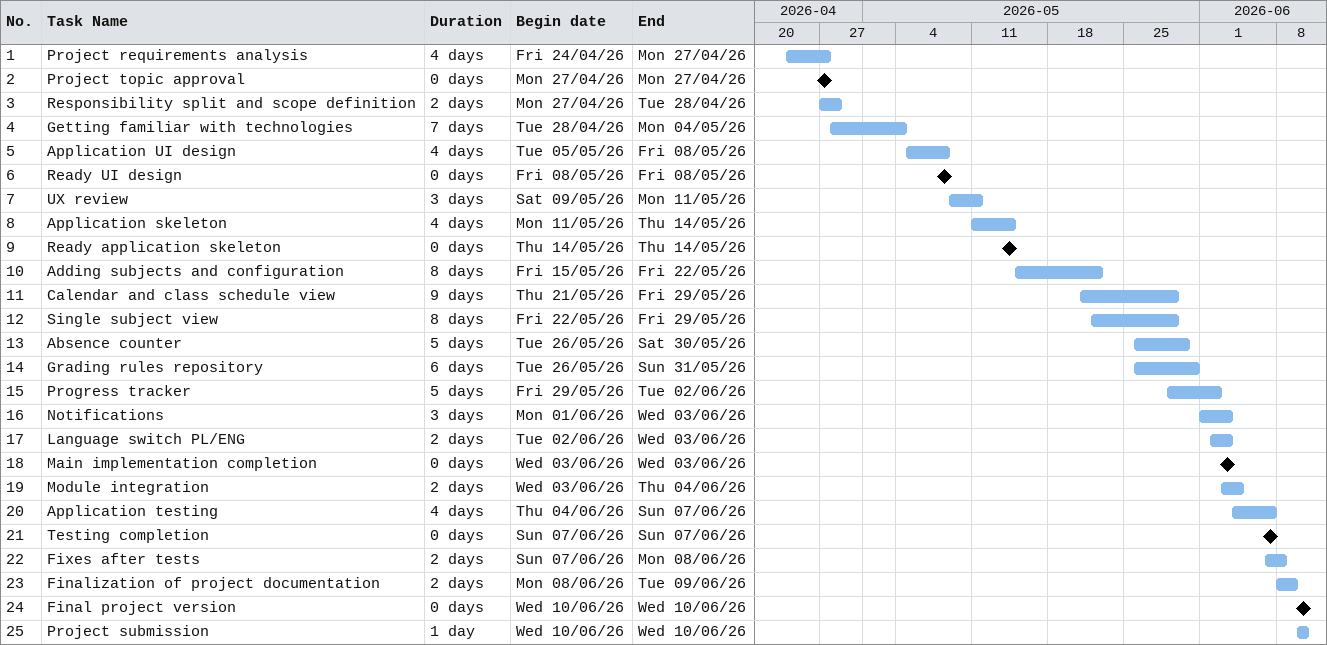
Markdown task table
| ID | Task | Duration | Start | Finish |
|---|---|---|---|---|
| 1 | Project requirements analysis | 4d | 2026-04-24 | 2026-04-27 |
| 2 | Project topic approval | 0d | 2026-04-27 | 2026-04-27 |
| 3 | Responsibility split and scope definition | 2d | 2026-04-27 | 2026-04-28 |
| 4 | Getting familiar with technologies | 7d | 2026-04-28 | 2026-05-04 |
| 5 | Application UI design | 4d | 2026-05-05 | 2026-05-08 |
| 6 | Ready UI design | 0d | 2026-05-08 | 2026-05-08 |
| 7 | UX review | 3d | 2026-05-09 | 2026-05-11 |
| 8 | Application skeleton | 4d | 2026-05-11 | 2026-05-14 |
| 9 | Ready application skeleton | 0d | 2026-05-14 | 2026-05-14 |
| 10 | Adding subjects and configuration | 8d | 2026-05-15 | 2026-05-22 |
| 11 | Calendar and class schedule view | 9d | 2026-05-21 | 2026-05-29 |
| 12 | Single subject view | 8d | 2026-05-22 | 2026-05-29 |
| 13 | Absence counter | 5d | 2026-05-26 | 2026-05-30 |
| 14 | Grading rules repository | 6d | 2026-05-26 | 2026-05-31 |
| 15 | Progress tracker | 5d | 2026-05-29 | 2026-06-02 |
| 16 | Notifications | 3d | 2026-06-01 | 2026-06-03 |
| 17 | Language switch PL/ENG | 2d | 2026-06-02 | 2026-06-03 |
| 18 | Main implementation completion | 0d | 2026-06-03 | 2026-06-03 |
| 19 | Module integration | 2d | 2026-06-03 | 2026-06-04 |
| 20 | Application testing | 4d | 2026-06-04 | 2026-06-07 |
| 21 | Testing completion | 0d | 2026-06-07 | 2026-06-07 |
| 22 | Fixes after tests | 2d | 2026-06-07 | 2026-06-08 |
| 23 | Finalization of project documentation | 2d | 2026-06-08 | 2026-06-09 |
| 24 | Final project version | 0d | 2026-06-10 | 2026-06-10 |
| 25 | Project submission | 1d | 2026-06-10 | 2026-06-10 |
